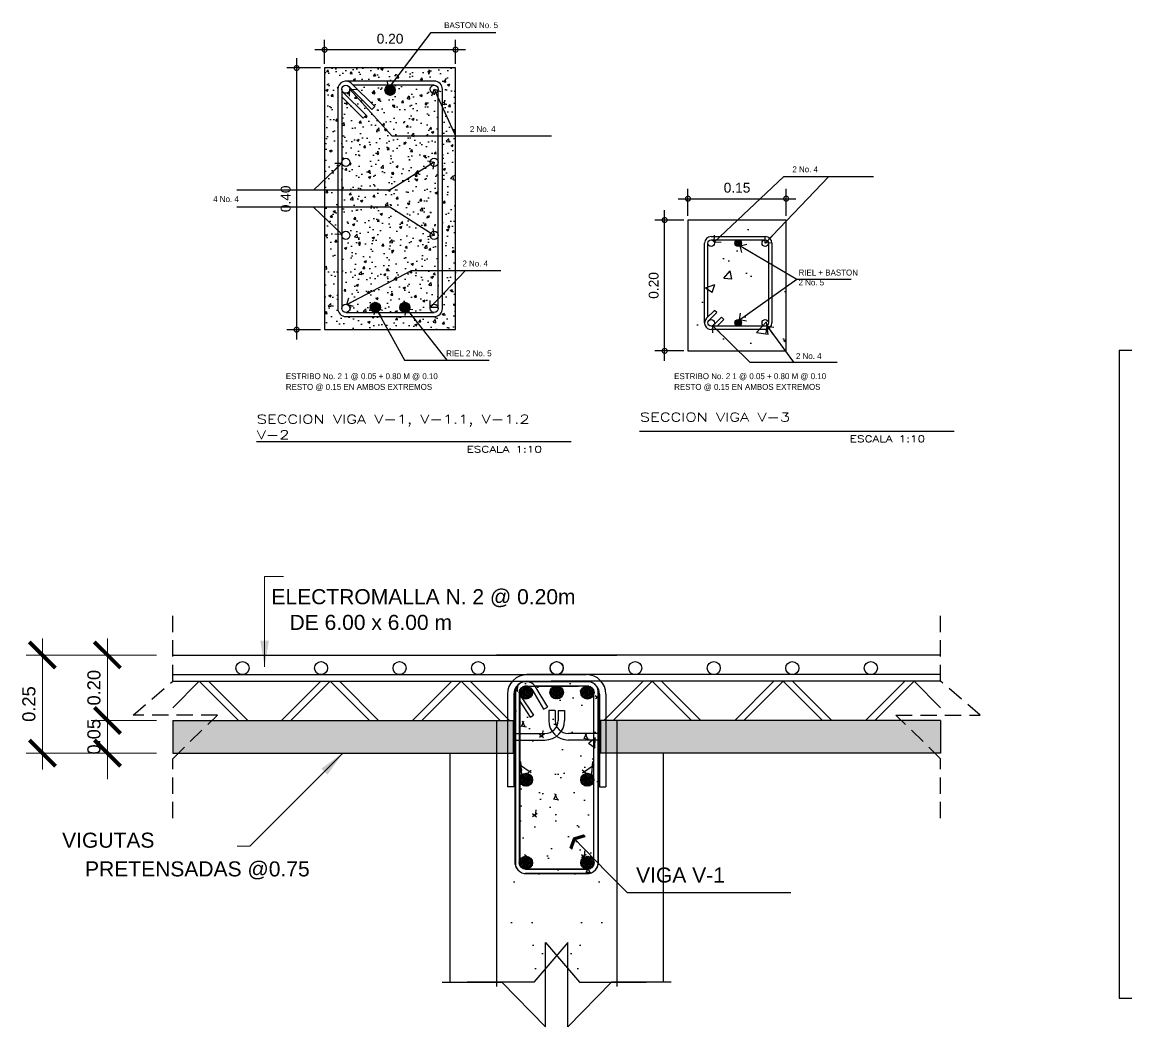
# Model space of a CAD drawing. Header units: inches. Extents: x -370 to 18, y -197 to 199.
# Drawn here: x -225.96 to -209.08, y -3.92 to 11.44 of the extents above; entities that cross this region are included whole.
import ezdxf
from ezdxf.enums import TextEntityAlignment as Align

# ---------------------------------------------------------------- set-up
doc = ezdxf.new("R2010")
doc.units = ezdxf.units.IN
doc.header["$MEASUREMENT"] = 0
doc.header["$PDMODE"] = 34
doc.header["$PDSIZE"] = 0.2
for name, pattern in [('CENTER2', [28.575, 19.05, -3.175, 3.175, -3.175]), ('DASHED2', [0.375, 0.25, -0.125]), ('HIDDEN', [0.375, 0.25, -0.125])]:
    doc.linetypes.add(name, pattern=pattern)
for name, color, linetype in [('CAJETIN', 5, 'DASHED2'), ('DE_DETALLES', 4, 'Continuous'), ('E_HATCH', 8, 'Continuous'), ('FLECHAS', 1, 'Continuous'), ('mobiliario', 1, 'Continuous'), ('NOTAS', 4, 'Continuous'), ('ROTULADO', 4, 'Continuous'), ('VIGAS', 6, 'CENTER2'), ('XFINE', 1, 'Continuous')]:
    doc.layers.add(name, color=color, linetype=linetype)
doc.styles.add('ARIAL', font='arial.ttf', dxfattribs={"height": 0.14})
doc.styles.add('HAND', font='ROMANS.shx', dxfattribs={"width": 1.35})
doc.styles.add('ROMANS', font='romans.shx', dxfattribs={"width": 1.35})
doc.styles.get("Standard").update_dxf_attribs({"font": 'arial.ttf'})
doc.dimstyles.new('E100', dxfattribs={"dimtxt": 0.15, "dimasz": 0.15, "dimexe": 0.15, "dimexo": 0.0625, "dimgap": 0.09, "dimtad": 1, "dimzin": 0, "dimdsep": 46, "dimtxsty": 'Standard', "dimblk": 'DOTSMALL', "dimcen": 0.09, "dimdle": 0.15, "dimclrd": 1, "dimclre": 1, "dimclrt": 2, "dimazin": 0, "dimtfac": 1, "dimtofl": 0, "dimtmove": 1, "dimatfit": 1, "dimldrblk": 'OPEN90', "dimfxl": 1, "dimtolj": 1, "dimtzin": 0, "dimarcsym": 0})
doc.dimstyles.new('E25', dxfattribs={"dimscale": 2, "dimtxt": 0.1, "dimasz": 0.2, "dimexe": 0.125, "dimexo": 0.125, "dimgap": 0, "dimtad": 0, "dimlfac": 0.25, "dimzin": 0, "dimdsep": 46, "dimtxsty": 'Standard', "dimblk": 'ARCHTICK', "dimcen": 0.09, "dimdle": 0.125, "dimclrd": 2, "dimclre": 1, "dimclrt": 3, "dimadec": 0, "dimazin": 0, "dimtfac": 1, "dimtix": 1, "dimtmove": 1, "dimatfit": 3, "dimfxl": 1, "dimtvp": 1, "dimtolj": 1, "dimtzin": 0, "dimlwd": 20, "dimlwe": 13, "dimarcsym": 0})
pattern_1 = [(45, (-5310.431632, -283.50818), (-0.01414213562, 0.01414213562), [])]
pattern_2 = [(135, (4874.846788, -283.50818), (0.01414213562, 0.01414213562), [])]
pattern_3 = [(50, (-2561.0239, -735.21233), (0.35863009, -0.031376067), [0.0375, -0.4125]), (355, (-2561.0239, -735.21233), (-0.069375667, 0.376096067), [0.03, -0.33]), (100.451444, (-2560.994, -735.21494), (0.289254423, 0.344719995), [0.031870096, -0.350571056]), (46.1842, (-2561.0239, -735.11233), (0.533620665, -0.08275964), [0.05625, -0.61875]), (96.635635, (-2560.9794, -735.1192), (0.46733097, 0.4870593), [0.04780517, -0.52585688]), (351.184164, (-2561.0239, -735.1123), (0.46733097, 0.4870593), [0.045, -0.495]), (21, (-2560.9739, -735.13733), (0.298453526, -0.201309445), [0.0375, -0.4125]), (326, (-2560.9739, -735.13733), (0.121657666, 0.36257502), [0.03, -0.33]), (71.451445, (-2560.949, -735.1541), (0.42011119, 0.161265576), [0.031870095, -0.350571056]), (37.5, (-2561.02389, -735.21233), (0.0060799277, 0.166446927), [0, -0.326, 0, -0.335, 0, -0.33125]), (7.5, (-2561.02389, -735.21233), (0.131534769, 0.197205856), [0, -0.191, 0, -0.3185, 0, -0.12625]), (327.5, (-2561.13539, -735.21233), (0.266911218, -0.011277436), [0, -0.125, 0, -0.39, 0, -0.5175]), (317.5, (-2561.18539, -735.21233), (0.291593085, 0.050052491), [0, -0.1625, 0, -0.259, 0, -0.3675])]

# ---------------------------------------------------------------- blocks, each defined once
blk = doc.blocks.new('_ArchTick')
at = {"color": 0, "linetype": 'ByBlock', "const_width": 0.15}
blk.add_lwpolyline([(-0.5, -0.5), (0.5, 0.5)], dxfattribs=at)
blk = doc.blocks.new('ZA_ARRW0')
for p, q in [((-1, 0), (0, 0)), ((-0.144, 0.188), (-0.05, 0)), ((-0.144, 0.188), (-0.097, 0.188)), ((-0.05, 0), (-0.144, -0.188)), ((-0.097, 0.188), (-0.003, 0)), ((-0.003, 0), (-0.097, -0.188)), ((-0.144, -0.188), (-0.097, -0.188))]:
    blk.add_line(p, q)
for points in [[(-0.144, 0.188), (-0.05, 0), (-0.097, 0.188), (-0.003, 0)], [(-0.144, -0.188), (-0.05, 0), (-0.097, -0.188), (-0.003, 0)]]:
    blk.add_solid(points)
blk = doc.blocks.new('_DotSmall')
at = {"color": 0, "linetype": 'ByBlock', "const_width": 0.5}
blk.add_lwpolyline([(-0.0625, 0, 1), (0.0625, 0, 1)], format="xyb", close=True, dxfattribs=at)
blk = doc.blocks.new('*D589')
at = {"color": 1, "lineweight": -2, "transparency": 16777216}
for p, q in [((-221.338, 10.805), (-221.338, 11.172)), ((-219.338, 10.805), (-219.338, 11.172)), ((-219.188, 11.022), (-221.488, 11.022))]:
    blk.add_line(p, q, dxfattribs=at)
at = {"layer": 'DEFPOINTS', "color": 0, "transparency": 16777216}
for p in [(-221.338, 11.022), (-221.338, 10.742), (-219.338, 10.742)]:
    blk.add_point(p, dxfattribs=at)
at = {"color": 1, "lineweight": -2, "transparency": 16777216, "xscale": 0.15, "yscale": 0.15, "zscale": 0.15, "rotation": 180}
blk.add_blockref('_DotSmall', (-221.338, 11.022), dxfattribs=at)
at = {"color": 1, "lineweight": -2, "transparency": 16777216, "xscale": 0.15, "yscale": 0.15, "zscale": 0.15}
blk.add_blockref('_DotSmall', (-219.338, 11.022), dxfattribs=at)
at = {"color": 2, "transparency": 16777216, "insert": (-220.338, 11.189), "char_height": 0.15, "attachment_point": 5}
blk.add_mtext('\\A1;0.20', dxfattribs=at)
blk = doc.blocks.new('_Open90')
at = {"color": 0, "linetype": 'ByBlock', "lineweight": -2}
for p, q in [((0, 0), (-1, 0)), ((-0.5, 0.5), (0, 0)), ((0, 0), (-0.5, -0.5))]:
    blk.add_line(p, q, dxfattribs=at)
blk = doc.blocks.new('*D590')
at = {"color": 1, "lineweight": -2, "transparency": 16777216}
for p, q in [((-221.766, 10.892), (-221.766, 6.592)), ((-221.401, 10.742), (-221.916, 10.742)), ((-221.401, 6.742), (-221.916, 6.742))]:
    blk.add_line(p, q, dxfattribs=at)
at = {"layer": 'DEFPOINTS', "color": 0, "transparency": 16777216}
for p in [(-221.338, 10.742), (-221.766, 6.742), (-221.338, 6.742)]:
    blk.add_point(p, dxfattribs=at)
at = {"color": 1, "lineweight": -2, "transparency": 16777216, "xscale": 0.15, "yscale": 0.15, "zscale": 0.15}
for p, rotation in [((-221.766, 10.742), 90), ((-221.766, 6.742), 270)]:
    blk.add_blockref('_DotSmall', p, dxfattribs=dict(at, rotation=rotation))
at = {"color": 2, "transparency": 16777216, "insert": (-221.933, 8.742), "char_height": 0.15, "attachment_point": 5, "rotation": 90}
blk.add_mtext('\\A1;0.40', dxfattribs=at)
blk = doc.blocks.new('*D591')
at = {"color": 1, "lineweight": -2, "transparency": 16777216}
for p, q in [((-215.786, 8.481), (-215.786, 8.894)), ((-214.286, 8.481), (-214.286, 8.894)), ((-215.936, 8.744), (-214.136, 8.744))]:
    blk.add_line(p, q, dxfattribs=at)
at = {"layer": 'DEFPOINTS', "color": 0, "transparency": 16777216}
for p in [(-214.286, 8.744), (-215.786, 8.418), (-214.286, 8.418)]:
    blk.add_point(p, dxfattribs=at)
at = {"color": 1, "lineweight": -2, "transparency": 16777216, "xscale": 0.15, "yscale": 0.15, "zscale": 0.15, "rotation": 180}
blk.add_blockref('_DotSmall', (-215.786, 8.744), dxfattribs=at)
at = {"color": 1, "lineweight": -2, "transparency": 16777216, "xscale": 0.15, "yscale": 0.15, "zscale": 0.15}
blk.add_blockref('_DotSmall', (-214.286, 8.744), dxfattribs=at)
at = {"color": 2, "transparency": 16777216, "insert": (-215.036, 8.911), "char_height": 0.15, "attachment_point": 5}
blk.add_mtext('\\A1;0.15', dxfattribs=at)
blk = doc.blocks.new('*D592')
at = {"color": 1, "lineweight": -2, "transparency": 16777216}
for p, q in [((-216.143, 6.268), (-216.143, 8.568)), ((-215.848, 8.418), (-216.293, 8.418)), ((-215.848, 6.418), (-216.293, 6.418))]:
    blk.add_line(p, q, dxfattribs=at)
at = {"layer": 'DEFPOINTS', "color": 0, "transparency": 16777216}
for p in [(-216.143, 8.418), (-215.786, 8.418), (-215.786, 6.418)]:
    blk.add_point(p, dxfattribs=at)
at = {"color": 1, "lineweight": -2, "transparency": 16777216, "xscale": 0.15, "yscale": 0.15, "zscale": 0.15}
for p, rotation in [((-216.143, 8.418), 90), ((-216.143, 6.418), 270)]:
    blk.add_blockref('_DotSmall', p, dxfattribs=dict(at, rotation=rotation))
at = {"color": 2, "transparency": 16777216, "insert": (-216.31, 7.418), "char_height": 0.15, "attachment_point": 5, "rotation": 90}
blk.add_mtext('\\A1;0.20', dxfattribs=at)

msp = doc.modelspace()

# ---------------------------------------------------------------- hatches: boundary and pattern name
at = {"transparency": 33554610}
h = msp.add_hatch(dxfattribs=at)
h.set_pattern_fill('AR-CONC', color=8, scale=0.05)
h.set_pattern_definition(pattern_3)
h.paths.add_polyline_path([(-219.601, 9.30059), (-219.601, 10.41726, -1), (-219.726, 10.41726, -0.41421356), (-219.6635, 10.47976), (-220.3385, 10.47976, -0.41421356), (-220.2605, 10.40176, -1), (-220.4165, 10.40176, -0.41421356), (-220.3385, 10.47976), (-220.89922, 10.47976), (-220.57156, 10.15209), (-220.61575, 10.1079), (-220.96931, 10.46145, -0.19891237), (-220.951, 10.41726, -0.66817864), (-221.05769, 10.37306), (-220.70414, 10.01951), (-220.74833, 9.97532), (-221.076, 10.30298), (-221.076, 9.30059, -1), (-220.951, 9.30059, -1), (-221.076, 9.30059), (-221.076, 8.18392, -1), (-220.951, 8.18392, -1), (-221.076, 8.18392), (-221.076, 7.06726, -1), (-220.951, 7.06726, -0.41421356), (-221.0135, 7.00476), (-220.5635, 7.00476, -0.41421356), (-220.6415, 7.08276, -1), (-220.4855, 7.08276, -0.41421356), (-220.5635, 7.00476), (-220.1135, 7.00476, -0.41421356), (-220.1915, 7.08276, -1), (-220.0355, 7.08276, -0.41421356), (-220.1135, 7.00476), (-219.6635, 7.00476, -0.41421356), (-219.726, 7.06726, -1), (-219.601, 7.06726), (-219.601, 8.18392, -1), (-219.726, 8.18392, -1), (-219.601, 8.18392), (-219.601, 9.30059, -1), (-219.726, 9.30059, -1)], flags=0)
h.paths.add_polyline_path([(-219.3385, 10.74226), (-221.3385, 10.74226), (-221.3385, 6.74226), (-219.3385, 6.74226)])
h.paths.add_polyline_path([(-219.5385, 10.41726), (-219.5385, 7.06726, -0.41421356), (-219.6635, 6.94226), (-221.0135, 6.94226, -0.41421356), (-221.1385, 7.06726), (-221.1385, 10.41726, -0.41421356), (-221.0135, 10.54226), (-219.6635, 10.54226, -0.41421356)], flags=16)
h.paths.add_polyline_path([(-219.601, 10.41726), (-219.601, 7.06726, -0.41421356), (-219.6635, 7.00476), (-221.0135, 7.00476, -0.41421356), (-221.076, 7.06726), (-221.076, 10.41726, -0.66817864), (-220.96931, 10.46145), (-220.61575, 10.1079), (-220.57156, 10.15209), (-220.89922, 10.47976), (-219.6635, 10.47976, -0.41421356)], flags=0)
h.paths.add_polyline_path([(-220.4165, 10.40176, -1), (-220.2605, 10.40176, -1)], flags=0)
h.paths.add_polyline_path([(-220.951, 9.30059, -1), (-221.076, 9.30059, -1)], flags=0)
h.paths.add_polyline_path([(-220.951, 8.18392, -1), (-221.076, 8.18392, -1)], flags=0)
h.paths.add_polyline_path([(-220.0355, 7.08276, -1), (-220.1915, 7.08276, -1)], flags=0)
h.paths.add_polyline_path([(-220.4855, 7.08276, -1), (-220.6415, 7.08276, -1)], flags=0)
h = msp.add_hatch(dxfattribs=at)
h.set_pattern_fill('AR-CONC', color=8, scale=0.05)
h.set_pattern_definition(pattern_3)
h.paths.add_polyline_path([(-219.601, 10.41726, -1), (-219.726, 10.41726, -0.41421356), (-219.6635, 10.47976), (-220.3385, 10.47976, -0.41421356), (-220.2605, 10.40176, -1), (-220.4165, 10.40176, -0.41421356), (-220.3385, 10.47976), (-220.89922, 10.47976), (-220.57156, 10.15209), (-220.61575, 10.1079), (-220.96931, 10.46145, -0.19891237), (-220.951, 10.41726, -0.66817864), (-221.05769, 10.37306), (-220.70414, 10.01951), (-220.74833, 9.97532), (-221.076, 10.30298), (-221.076, 9.30059, -1), (-220.951, 9.30059, -1), (-221.076, 9.30059), (-221.076, 8.18392, -1), (-220.951, 8.18392, -1), (-221.076, 8.18392), (-221.076, 7.06726, -1), (-220.951, 7.06726, -0.41421356), (-221.0135, 7.00476), (-220.5635, 7.00476, -0.41421356), (-220.6415, 7.08276, -1), (-220.4855, 7.08276, -0.41421356), (-220.5635, 7.00476), (-220.1135, 7.00476, -0.41421356), (-220.1915, 7.08276, -1), (-220.0355, 7.08276, -0.41421356), (-220.1135, 7.00476), (-219.6635, 7.00476, -0.41421356), (-219.726, 7.06726, -1), (-219.601, 7.06726), (-219.601, 8.18392, -1), (-219.726, 8.18392, -1), (-219.601, 8.18392), (-219.601, 9.30059, -1), (-219.726, 9.30059, -1), (-219.601, 9.30059)])
h = msp.add_hatch()
h.set_pattern_fill('ANSI31', color=8, scale=0.1)
h.set_pattern_definition([(45, (-2561.023886, -735.212326), (-0.008838834765, 0.008838834765), [])])
edge = h.paths.add_edge_path()
edge.add_arc((-220.3385, 10.40176), 0.078, 0, 360)
h = msp.add_hatch()
h.set_pattern_fill('ANSI31', color=2, scale=0.1)
h.paths.add_polyline_path([(-214.96816, 8.06438, 1), (-215.06816, 8.06438, 1)])
h = msp.add_hatch()
h.set_pattern_fill('ANSI31', color=8, scale=0.1)
h.set_pattern_definition([(45, (-2561.248886, -738.531326), (-0.008838834765, 0.008838834765), [])])
edge = h.paths.add_edge_path()
edge.add_arc((-220.5635, 7.08276), 0.078, 0, 360)
h = msp.add_hatch()
h.set_pattern_fill('ANSI31', color=8, scale=0.1)
h.set_pattern_definition([(45, (-2560.798886, -738.531326), (-0.008838834765, 0.008838834765), [])])
edge = h.paths.add_edge_path()
edge.add_arc((-220.1135, 7.08276), 0.078, 0, 360)
h = msp.add_hatch()
h.set_pattern_fill('ANSI31', color=2, scale=0.1)
h.paths.add_polyline_path([(-214.96816, 6.84528, 1), (-215.06816, 6.84528, 1)])
for points in [[(-218.45975, 0.26887), (-218.45975, 0.76887), (-223.65975, 0.76887), (-223.65975, 0.26887)], [(-217.1251, 0.26887), (-217.1251, 0.76887), (-211.9251, 0.76887), (-211.9251, 0.26887)]]:
    msp.add_hatch(color=1).paths.add_polyline_path(points)
h = msp.add_hatch()
h.set_pattern_fill('AR-SAND', color=1, scale=0.75, style=0)
h.set_pattern_definition([(37.5, (-250.7401, -70.0329), (-0.047245, 1.445118), [0, -1.14, 0, -1.275, 0, -1.21875]), (7.5, (-250.7401, -70.033), (1.327333, 2.11661), [0, -0.615, 0, -1.0275, 0, -0.39375]), (327.5, (-251.6626, -70.0329), (2.335606, 0.004244), [0, -0.375, 0, -1.35, 0, -1.7625]), (317.5, (-251.6626, -70.033), (2.254595, 0.658257), [0, -0.1875, 0, -0.885, 0, -1.0125])])
h.paths.add_polyline_path([(-217.15975, -1.23113), (-218.65975, -1.23113), (-218.65975, -3.23113), (-217.15975, -3.23113)])
h = msp.add_hatch()
h.set_pattern_fill('AR-SAND', color=1, scale=0.75, style=0)
h.set_pattern_definition([(142.5, (-184.8447, -70.0329), (0.047245, 1.445118), [0, -1.14, 0, -1.275, 0, -1.21875]), (172.5, (-184.8447, -70.033), (-1.327333, 2.11661), [0, -0.615, 0, -1.0275, 0, -0.39375]), (212.5, (-183.9222, -70.0329), (-2.335606, 0.004244), [0, -0.375, 0, -1.35, 0, -1.7625]), (222.5, (-183.9222, -70.033), (-2.254595, 0.658257), [0, -0.1875, 0, -0.885, 0, -1.0125])])
h.paths.add_polyline_path([(-218.4251, -1.23113), (-216.9251, -1.23113), (-216.9251, -3.23113), (-218.4251, -3.23113)])
at = {"layer": 'E_HATCH', "linetype": 'Continuous'}
h = msp.add_hatch(dxfattribs=at)
h.set_pattern_fill('AR-CONC', color=256, scale=0.2, style=0)
h.set_pattern_definition([(50, (-4204.1644, -923.7792), (1.43452037, -0.12550427), [0.15, -1.65]), (355, (-4204.1644, -923.7792), (-0.27750267, 1.50438427), [0.12, -1.32]), (100.4514, (-4204.0448, -923.7897), (1.15701876, 1.3788791), [0.1274804, -1.4022842]), (46.1842, (-4204.1644, -923.3792), (2.1344821, -0.331038), [0.225, -2.475]), (96.6356, (-4203.9865, -923.4068), (1.8693254, 1.9482357), [0.1912206, -2.103426]), (351.1842, (-4204.1644, -923.3792), (1.8693239, 1.9482372), [0.18, -1.98]), (21, (-4203.9644, -923.4792), (1.1938141, -0.80523778), [0.15, -1.65]), (326, (-4203.9644, -923.4792), (0.48663066, 1.4503001), [0.12, -1.32]), (71.4514, (-4203.8649, -923.5463), (1.68044526, 0.645061), [0.1274804, -1.4022842]), (37.5, (-4204.16436, -923.7792), (0.02431971, 0.66578771), [0, -1.304, 0, -1.34, 0, -1.325]), (7.5, (-4204.16436, -923.7792), (0.52613907, 0.78882342), [0, -0.764, 0, -1.274, 0, -0.505]), (327.5, (-4204.61036, -923.7792), (1.06764487, -0.04510974), [0, -0.5, 0, -1.56, 0, -2.07]), (317.5, (-4204.8104, -923.7792), (1.16637234, 0.20020996), [0, -0.65, 0, -1.036, 0, -1.47])])
h.paths.add_polyline_path([(-214.28591, 6.4122), (-214.28591, 8.41838), (-215.78591, 8.41838), (-215.78591, 6.41838)])
at = {"layer": 'VIGAS', "linetype": 'ByBlock'}
h = msp.add_hatch(dxfattribs=at)
h.set_pattern_fill('AR-CONC', color=1, scale=0.005333, angle=45, style=0)
h.set_pattern_definition([(85, (4874.8468, -283.5082), (-0.74717147, 0.62695136), [0.1016, -1.1176]), (140, (4874.8468, -283.5082), (0.85342874, 0.5876107), [0.08128, -0.89408]), (34.549, (4874.7845, -283.4559), (0.10625151, 1.21456126), [0.08634667, -0.94981333]), (88.8158, (4875.0384, -283.3166), (-1.18085463, 0.86375154), [0.1524, -1.6764]), (38.3644, (4874.94, -283.2446), (0.03779277, 1.82840764), [0.12952, -1.42472]), (143.816, (4875.0384, -283.3166), (0.0377897, 1.8284074), [0.12192, -1.34112]), (114, (4874.8947, -283.2687), (-0.95744294, 0.1861081), [0.1016, -1.1176]), (169, (4874.8947, -283.2687), (0.46154627, 0.92768636), [0.08128, -0.89408]), (63.5486, (4874.8149, -283.2532), (-0.49589354, 1.11379443), [0.08634667, -0.94981333]), (97.5, (4874.8468, -283.50818), (0.307229168, 0.330524873), [0, -0.883242667, 0, -0.907626667, 0, -0.897466667]), (127.5, (4874.8468, -283.5082), (0.12581188, 0.629797335), [0, -0.517482667, 0, -0.862922667, 0, -0.342053333]), (167.5, (4875.0604, -283.7218), (-0.532948603, 0.48973971), [0, -0.338666667, 0, -1.05664, 0, -1.40208]), (177.5, (4875.1562, -283.8176), (-0.46274082, 0.65451943), [0, -0.44026667, 0, -0.70171733, 0, -0.99568])])
h.paths.add_polyline_path([(-218.36078, 1.17323, 0.89679472), (-218.16353, 1.19476, 1.11508239), (-218.36078, 1.17323), (-218.36078, -1.38322, 0.51068792), (-218.25462, -1.50519), (-217.33288, -1.50519, 0.5201422), (-217.22745, -1.38033), (-217.22745, -0.16357, 0.12971703), (-217.22745, -0.11265), (-217.22745, 1.17172, 0.87529434), (-217.41037, 1.24708), (-217.59334, 0.93847), (-217.65055, 0.97251), (-217.45877, 1.29481, -0.19818191), (-217.3507, 1.36148), (-217.29718, 1.36148, -0.31201898), (-217.16078, 1.23018), (-217.16078, -1.43879, -0.33744568), (-217.31239, -1.57185), (-218.27512, -1.57185, -0.34388148), (-218.42745, -1.43501), (-218.42745, 1.22146, -0.32667105), (-218.28952, 1.36148), (-217.3507, 1.36148, 0.19818191), (-217.45877, 1.29481), (-217.76859, 1.29481, 0.47674781), (-217.88906, 1.19718, 1), (-217.68946, 1.19718, 0.35432738), (-217.76859, 1.29481), (-217.45877, 1.29481, 0.04501965), (-217.47407, 1.26911), (-217.65055, 0.97251), (-217.59334, 0.93847), (-217.41037, 1.24708, 0.13165265), (-217.42374, 1.19718, 0.72656777), (-217.2432, 1.13853), (-217.43966, 0.84702), (-217.38788, 0.81621), (-217.22745, 1.06154), (-217.22745, -0.11265, 0.87866113), (-217.42374, -0.13811, 0.87866113), (-217.22745, -0.16357), (-217.22745, -1.38033, 0.87866113), (-217.42374, -1.40579, 0.38816841), (-217.33288, -1.50519), (-218.25462, -1.50519, 0.38816841), (-218.16377, -1.40579, 0.89198579), (-218.36078, -1.38322)])
h = msp.add_hatch(dxfattribs=at)
h.set_pattern_fill('AR-CONC', color=1, scale=0.013333, angle=45, style=0)
h.set_pattern_definition([(85, (4874.8468, -283.5082), (-1.8679287, 1.5673784), [0.254, -2.794]), (140, (4874.8468, -283.5082), (2.1335719, 1.4690268), [0.2032, -2.2352]), (34.549, (4874.6911, -283.3776), (0.2656288, 3.0364032), [0.2158667, -2.3745333]), (88.8158, (4875.3257, -283.0292), (-2.9521366, 2.1593788), [0.381, -4.191]), (38.3644, (4875.0797, -282.8493), (0.094482, 4.571019), [0.3238, -3.5618]), (143.816, (4875.3257, -283.0292), (0.0944743, 4.5710185), [0.3048, -3.3528]), (114, (4874.9665, -282.9095), (-2.39360735, 0.46527024), [0.254, -2.794]), (169, (4874.9665, -282.9095), (1.1538657, 2.3192159), [0.2032, -2.2352]), (63.5486, (4874.767, -282.8707), (-1.2397339, 2.7844861), [0.2158667, -2.3745333]), (97.5, (4874.8468, -283.5082), (0.76807292, 0.82631218), [0, -2.20810667, 0, -2.26906667, 0, -2.24366667]), (127.5, (4874.8468, -283.5082), (0.3145297, 1.57449334), [0, -1.29370667, 0, -2.15730667, 0, -0.85513333]), (167.5, (4875.3808, -284.0422), (-1.3323715, 1.22434927), [0, -0.84666667, 0, -2.6416, 0, -3.5052]), (177.5, (4875.6203, -284.2817), (-1.15685206, 1.63629857), [0, -1.10066667, 0, -1.75429333, 0, -2.4892])])
h.paths.add_polyline_path([(-217.42374, -0.13811, 0.87866113), (-217.22745, -0.16357), (-217.22745, -1.38033, 0.87866113), (-217.42374, -1.40579, 0.38816841), (-217.33288, -1.50519), (-218.25462, -1.50519, 0.38816841), (-218.16377, -1.40579, 0.89198579), (-218.36078, -1.38322), (-218.36078, 1.17323, 0.89679472), (-218.16353, 1.19476, 1.11508239), (-218.36078, 1.17323), (-218.36078, -1.38322, 0.51068792), (-218.25462, -1.50519), (-217.33288, -1.50519, 0.5201422), (-217.22745, -1.38033), (-217.22745, -0.16357, 0.12971703), (-217.22745, -0.11265), (-217.22745, 1.17172, 0.87529434), (-217.41037, 1.24708), (-217.59334, 0.93847), (-217.65055, 0.97251), (-217.45877, 1.29481, -0.19818191), (-217.3507, 1.36148), (-217.29718, 1.36148, -0.31201898), (-217.16078, 1.23018), (-217.16078, -1.43879, -0.33744568), (-217.31239, -1.57185), (-218.27512, -1.57185, -0.34388148), (-218.42745, -1.43501), (-218.42745, 1.22146, -0.32667105), (-218.28952, 1.36148), (-217.3507, 1.36148, 0.19818191), (-217.45877, 1.29481), (-217.76859, 1.29481, 0.47674781), (-217.88906, 1.19718, 1), (-217.68946, 1.19718, 0.35432738), (-217.76859, 1.29481), (-217.45877, 1.29481, 0.04501965), (-217.47407, 1.26911), (-217.65055, 0.97251), (-217.59334, 0.93847), (-217.41037, 1.24708, 0.13165265), (-217.42374, 1.19718, 0.72656777), (-217.2432, 1.13853), (-217.43966, 0.84702), (-217.38788, 0.81621), (-217.22745, 1.06154), (-217.22745, -0.11265, 0.87866113)])
h = msp.add_hatch(dxfattribs=at)
h.set_pattern_fill('AR-CONC', color=1, scale=0.013333, angle=45, style=0)
h.set_pattern_definition([(95, (-5310.4316, -283.5082), (1.8679287, 1.5673784), [0.254, -2.794]), (40, (-5310.4316, -283.5082), (-2.1335719, 1.4690268), [0.2032, -2.2352]), (145.451, (-5310.276, -283.3776), (-0.2656288, 3.0364032), [0.2158667, -2.3745333]), (91.1842, (-5310.9106, -283.0292), (2.9521366, 2.1593788), [0.381, -4.191]), (141.6356, (-5310.6646, -282.8493), (-0.094482, 4.571019), [0.3238, -3.5618]), (36.184, (-5310.9106, -283.0292), (-0.0944743, 4.5710185), [0.3048, -3.3528]), (66, (-5310.5514, -282.9095), (2.39360735, 0.46527024), [0.254, -2.794]), (11, (-5310.5514, -282.9095), (-1.1538657, 2.3192159), [0.2032, -2.2352]), (116.4514, (-5310.352, -282.8707), (1.2397339, 2.7844861), [0.2158667, -2.3745333]), (82.5, (-5310.4316, -283.5082), (-0.76807292, 0.82631218), [0, -2.20810667, 0, -2.26906667, 0, -2.24366667]), (52.5, (-5310.4316, -283.5082), (-0.3145297, 1.57449334), [0, -1.29370667, 0, -2.15730667, 0, -0.85513333]), (12.5, (-5310.9657, -284.0422), (1.3323715, 1.22434927), [0, -0.84666667, 0, -2.6416, 0, -3.5052]), (2.5, (-5311.2051, -284.2817), (1.15685206, 1.63629857), [0, -1.10066667, 0, -1.75429333, 0, -2.4892])])
h.paths.add_polyline_path([(-218.16111, -0.13811, -0.87866113), (-218.3574, -0.16357), (-218.3574, -1.38033, -0.87866113), (-218.16111, -1.40579, -0.38816841), (-218.25196, -1.50519), (-217.33022, -1.50519, -0.38816841), (-217.42107, -1.40579, -0.89198579), (-217.22406, -1.38322), (-217.22406, 1.17323, -0.89679472), (-217.42131, 1.19476, -1.11508239), (-217.22406, 1.17323), (-217.22406, -1.38322, -0.51068792), (-217.33022, -1.50519), (-218.25196, -1.50519, -0.5201422), (-218.3574, -1.38033), (-218.3574, -0.16357, -0.12971703), (-218.3574, -0.11265), (-218.3574, 1.17172, -0.87529434), (-218.17448, 1.24708), (-217.99151, 0.93847), (-217.9343, 0.97251), (-218.12608, 1.29481, 0.19818191), (-218.23414, 1.36148), (-218.28767, 1.36148, 0.31201898), (-218.42406, 1.23018), (-218.42406, -1.43879, 0.33744568), (-218.27246, -1.57185), (-217.30972, -1.57185, 0.34388148), (-217.1574, -1.43501), (-217.1574, 1.22146, 0.32667105), (-217.29532, 1.36148), (-218.23414, 1.36148, -0.19818191), (-218.12608, 1.29481), (-217.81626, 1.29481, -0.47674781), (-217.69579, 1.19718, -1), (-217.89538, 1.19718, -0.35432738), (-217.81626, 1.29481), (-218.12608, 1.29481, -0.04501965), (-218.11078, 1.26911), (-217.9343, 0.97251), (-217.99151, 0.93847), (-218.17448, 1.24708, -0.13165265), (-218.16111, 1.19718, -0.72656777), (-218.34165, 1.13853), (-218.14519, 0.84702), (-218.19697, 0.81621), (-218.3574, 1.06154), (-218.3574, -0.11265, -0.87866113)])
h = msp.add_hatch(dxfattribs=at)
h.set_pattern_fill('_USER', color=1, scale=0.02, angle=45, style=0, pattern_type=0)
h.set_pattern_definition(pattern_2)
h.paths.add_polyline_path([(-218.16353, 1.19476, -0.89679472), (-218.36078, 1.17323), (-218.36078, 1.21629, -0.89679472)])
h = msp.add_hatch(dxfattribs=at)
h.set_pattern_fill('_USER', color=1, scale=0.02, angle=45, style=0, pattern_type=0)
h.set_pattern_definition(pattern_1)
h.paths.add_polyline_path([(-217.69579, 1.19718, 0.35432738), (-217.77491, 1.29481), (-217.81626, 1.29481, 0.35432738), (-217.89538, 1.19718, 1)])
h.paths.add_polyline_path([(-218.16111, 1.19718, 0.35432738), (-218.24023, 1.29481), (-218.28158, 1.29481, 0.28325702), (-218.3574, 1.22265), (-218.3574, 1.17172, 0.0750875), (-218.34557, 1.14436), (-218.34165, 1.13853, 0.72656777)])
h = msp.add_hatch(dxfattribs=at)
h.set_pattern_fill('_USER', color=1, scale=0.02, angle=45, style=0, pattern_type=0)
h.set_pattern_definition(pattern_2)
h.paths.add_polyline_path([(-217.88906, 1.19718, -0.35432738), (-217.80994, 1.29481), (-217.76859, 1.29481, -0.35432738), (-217.68946, 1.19718, -1)])
h.paths.add_polyline_path([(-217.42374, 1.19718, -0.35432738), (-217.34462, 1.29481), (-217.30326, 1.29481, -0.28325702), (-217.22745, 1.22265), (-217.22745, 1.17172, -0.0750875), (-217.23927, 1.14436), (-217.2432, 1.13853, -0.72656777)])
h = msp.add_hatch(dxfattribs=at)
h.set_pattern_fill('_USER', color=1, scale=0.02, angle=45, style=0, pattern_type=0)
h.set_pattern_definition(pattern_1)
h.paths.add_polyline_path([(-217.42131, 1.19476, 0.89679472), (-217.22406, 1.17323), (-217.22406, 1.21629, 0.89679472)])
h = msp.add_hatch(dxfattribs=at)
h.set_pattern_fill('_USER', color=1, scale=0.02, angle=45, style=0, pattern_type=0)
h.set_pattern_definition(pattern_2)
h.paths.add_polyline_path([(-218.3607, -0.13811, -1), (-218.16111, -0.13811, -1)])
h.paths.add_polyline_path([(-217.22745, -0.16357, -0.87866113), (-217.42374, -0.13811, -0.87866113), (-217.22745, -0.11265)])
h = msp.add_hatch(dxfattribs=at)
h.set_pattern_fill('_USER', color=1, scale=0.02, angle=45, style=0, pattern_type=0)
h.set_pattern_definition(pattern_1)
h.paths.add_polyline_path([(-217.22414, -0.13811, 1), (-217.42374, -0.13811, 1)])
h.paths.add_polyline_path([(-218.3574, -0.16357, 0.87866113), (-218.16111, -0.13811, 0.87866113), (-218.3574, -0.11265)])
h = msp.add_hatch(dxfattribs=at)
h.set_pattern_fill('_USER', color=1, scale=0.02, angle=45, style=0, pattern_type=0)
h.set_pattern_definition(pattern_2)
h.paths.add_polyline_path([(-218.36078, -1.42836), (-218.36078, -1.38322, -0.89198579), (-218.16377, -1.40579, -0.38816841), (-218.25462, -1.50519), (-218.27251, -1.50519, -0.32390017)])
h.paths.add_polyline_path([(-217.42374, -1.40579, -0.87866113), (-217.22745, -1.38033), (-217.22745, -1.43125, -0.31566639), (-217.315, -1.50519), (-217.33288, -1.50519, -0.38816841)])
h = msp.add_hatch(dxfattribs=at)
h.set_pattern_fill('_USER', color=1, scale=0.02, angle=45, style=0, pattern_type=0)
h.set_pattern_definition(pattern_1)
h.paths.add_polyline_path([(-217.22406, -1.42836), (-217.22406, -1.38322, 0.89198579), (-217.42107, -1.40579, 0.38816841), (-217.33022, -1.50519), (-217.31233, -1.50519, 0.32390017)])
h.paths.add_polyline_path([(-218.16111, -1.40579, 0.87866113), (-218.3574, -1.38033), (-218.3574, -1.43125, 0.31566639), (-218.26985, -1.50519), (-218.25196, -1.50519, 0.38816841)])

# ---------------------------------------------------------------- linework, layer by layer
at = {"color": 2}
for p, q in [((-220.92511, 10.50565), (-220.57156, 10.15209)), ((-221.076, 10.30298), (-220.74833, 9.97532)), ((-221.05769, 10.37306), (-220.70414, 10.01951)), ((-220.96931, 10.46145), (-220.61575, 10.1079)), ((-220.57156, 10.15209), (-220.61575, 10.1079)), ((-220.70414, 10.01951), (-220.74833, 9.97532)), ((-223.65975, 1.46887), (-217.33885, 1.46887)), ((-223.65975, 1.36887), (-217.70975, 1.36887)), ((-223.25407, 1.36887), (-223.65975, 0.96319)), ((-222.65407, 0.76887), (-223.25407, 1.36887)), ((-222.51265, 0.76887), (-223.11265, 1.36887)), ((-221.39549, 1.36887), (-221.99549, 0.76887)), ((-221.25407, 1.36887), (-221.85407, 0.76887)), ((-220.65407, 0.76887), (-221.25407, 1.36887)), ((-220.51265, 0.76887), (-221.11265, 1.36887)), ((-219.39549, 1.36887), (-219.99549, 0.76887)), ((-219.25407, 1.36887), (-219.85407, 0.76887)), ((-218.65407, 0.76887), (-219.25407, 1.36887)), ((-218.51265, 0.76887), (-219.11265, 1.36887)), ((-211.9251, 1.46887), (-218.24599, 1.46887)), ((-211.9251, 1.36887), (-217.8751, 1.36887)), ((-217.07219, 0.76887), (-216.47219, 1.36887)), ((-216.93077, 0.76887), (-216.33077, 1.36887)), ((-216.33077, 1.36887), (-215.73077, 0.76887)), ((-216.18935, 1.36887), (-215.58935, 0.76887)), ((-215.07219, 0.76887), (-214.47219, 1.36887)), ((-214.93077, 0.76887), (-214.33077, 1.36887)), ((-214.33077, 1.36887), (-213.73077, 0.76887)), ((-214.18935, 1.36887), (-213.58935, 0.76887)), ((-213.07219, 0.76887), (-212.47219, 1.36887)), ((-212.93077, 0.76887), (-212.33077, 1.36887)), ((-212.33077, 1.36887), (-211.9251, 0.96319)), ((-218.54599, 1.16887), (-218.54599, -0.2484)), ((-217.03885, 1.16887), (-217.03885, -0.2484)), ((-217.81384, 0.91916), (-217.91384, 0.91916)), ((-217.91384, 0.91916), (-217.91384, 0.76887)), ((-217.81384, 0.91916), (-217.81384, 0.76887)), ((-217.77101, 0.91916), (-217.77101, 0.76887)), ((-217.77101, 0.91916), (-217.67101, 0.91916)), ((-217.67101, 0.91916), (-217.67101, 0.76887)), ((-218.45975, 0.56887), (-217.97101, 0.56887)), ((-217.1251, 0.56887), (-217.61384, 0.56887)), ((-218.45975, 0.46887), (-217.97101, 0.46887)), ((-217.1251, 0.46887), (-217.61384, 0.46887)), ((-218.44599, -0.2484), (-218.54599, -0.2484)), ((-217.13885, -0.2484), (-217.03885, -0.2484))]:
    msp.add_line(p, q, dxfattribs=at)
at = {"color": 1, "linetype": 'HIDDEN'}
for p, q in [((-223.65975, 1.36891), (-223.65975, 2.38847)), ((-211.9251, 1.36891), (-211.9251, 2.38847)), ((-224.26459, 0.85137), (-223.65975, 1.36891)), ((-211.32026, 0.85137), (-211.9251, 1.36891)), ((-222.97479, 0.85137), (-224.26459, 0.85137)), ((-223.65975, 0.1833), (-222.97479, 0.85137)), ((-211.9251, 0.1833), (-212.61006, 0.85137)), ((-212.61006, 0.85137), (-211.32026, 0.85137)), ((-223.65975, -0.72739), (-223.65975, 0.1833)), ((-211.9251, -0.72739), (-211.9251, 0.1833))]:
    msp.add_line(p, q, dxfattribs=at)
at = {"color": 2, "lineweight": 20}
for p, q in [((-225.65053, 0.01887), (-225.65053, 2.01887)), ((-224.65675, 0.51887), (-224.65675, 2.01887)), ((-224.65675, 0.76887), (-224.65675, 1.16887)), ((-224.65675, 0.26887), (-224.65675, 0.76887)), ((-224.65675, 0.26887), (-224.65675, -0.13113))]:
    msp.add_line(p, q, dxfattribs=at)
at = {"color": 1, "lineweight": 13}
for p, q in [((-223.90975, 1.76887), (-225.90053, 1.76887)), ((-223.90975, 1.76887), (-224.90675, 1.76887)), ((-223.90975, 0.76887), (-224.90675, 0.76887)), ((-223.90975, 0.76887), (-224.90675, 0.76887)), ((-223.90975, 0.26887), (-225.90053, 0.26887)), ((-223.90975, 0.26887), (-224.90675, 0.26887))]:
    msp.add_line(p, q, dxfattribs=at)
at = {"color": 5}
for p, q in [((-223.65975, 1.76887), (-216.87492, 1.76887)), ((-211.9251, 1.76887), (-218.70992, 1.76887)), ((-223.65975, 0.76887), (-218.45975, 0.76887)), ((-223.65975, 0.76887), (-223.65975, 0.26887)), ((-218.70992, 0.76887), (-218.70992, -3.29885)), ((-218.45975, 0.76887), (-218.45975, 0.26887)), ((-211.9251, 0.76887), (-217.1251, 0.76887)), ((-217.1251, 0.76887), (-217.1251, 0.26887)), ((-216.87492, 0.76887), (-216.87492, -3.29885)), ((-211.9251, 0.76887), (-211.9251, 0.26887)), ((-223.65975, 0.26887), (-218.45975, 0.26887)), ((-218.71281, 0.26887), (-218.71281, -3.23113)), ((-211.9251, 0.26887), (-217.1251, 0.26887)), ((-216.87203, 0.26887), (-216.87203, -3.23113))]:
    msp.add_line(p, q, dxfattribs=at)
at = {"color": 1}
msp.add_line((-216.71492, -1.86292), (-214.21589, -1.86292), dxfattribs=at)
at = {"color": 1, "linetype": 'ByBlock'}
for p, q in [((-217.62284, -2.6263), (-218.14039, -3.23113)), ((-217.962, -3.91609), (-217.962, -2.6263)), ((-217.962, -2.6263), (-217.44446, -3.23113)), ((-217.62284, -3.91609), (-217.62284, -2.6263)), ((-219.54075, -3.23113), (-218.63007, -3.23113)), ((-218.14039, -3.23113), (-219.15994, -3.23113)), ((-218.65975, -3.23113), (-218.63007, -3.23113)), ((-218.63007, -3.23113), (-217.962, -3.91609)), ((-218.14039, -3.23113), (-218.4251, -3.23113)), ((-216.95477, -3.23113), (-217.62284, -3.91609)), ((-217.44446, -3.23113), (-216.4249, -3.23113)), ((-217.44446, -3.23113), (-217.15975, -3.23113)), ((-216.9251, -3.23113), (-216.95477, -3.23113)), ((-216.04409, -3.23113), (-216.95477, -3.23113))]:
    msp.add_line(p, q, dxfattribs=at)
at = {"color": 5}
msp.add_lwpolyline([(-221.3385, 6.74226), (-219.3385, 6.74226), (-219.3385, 10.74226), (-221.3385, 10.74226)], close=True, dxfattribs=at)
at = {"color": 2}
for points in [[(-219.6635, 10.54226), (-221.0135, 10.54226)], [(-219.6635, 10.47976), (-220.89922, 10.47976)], [(-221.1385, 10.41726), (-221.1385, 7.06726)], [(-221.076, 10.41726), (-221.076, 7.06726)], [(-219.601, 7.06726), (-219.601, 10.41726)], [(-219.5385, 7.06726), (-219.5385, 10.41726)], [(-221.0135, 7.00476), (-219.6635, 7.00476)], [(-221.0135, 6.94226), (-219.6635, 6.94226)]]:
    msp.add_lwpolyline(points, dxfattribs=at)
at = {"color": 4}
for centre in [(-221.0135, 10.41726), (-219.6635, 10.41726), (-221.0135, 9.30059), (-219.6635, 9.30059), (-221.0135, 8.18392), (-219.6635, 8.18392), (-221.0135, 7.06726), (-219.6635, 7.06726)]:
    msp.add_circle(centre, 0.0625, dxfattribs=at)
at = {"color": 5}
for centre in [(-220.3385, 10.40176), (-220.5635, 7.08276), (-220.1135, 7.08276)]:
    msp.add_circle(centre, 0.078, dxfattribs=at)
at = {"color": 2}
for centre in [(-222.59315, 1.56887), (-221.39315, 1.56887), (-220.19315, 1.56887), (-218.99315, 1.56887), (-217.79315, 1.56887), (-217.79169, 1.56887), (-216.59169, 1.56887), (-215.39169, 1.56887), (-214.19169, 1.56887), (-212.99169, 1.56887)]:
    msp.add_circle(centre, 0.1, dxfattribs=at)
for centre, radius, start, end in [((-221.0135, 10.41726), 0.125, 45, 180), ((-219.6635, 10.41726), 0.125, 0, 90), ((-221.0135, 7.06726), 0.125, 180, 270), ((-219.6635, 7.06726), 0.125, 270, 0), ((-218.24599, 1.16887), 0.3, 90, 180), ((-218.24599, 1.16887), 0.2, 90, 180), ((-217.33885, 1.16887), 0.3, 0, 90), ((-217.33885, 1.16887), 0.2, 0, 90), ((-217.97101, 0.76887), 0.2, 270, 0), ((-217.97101, 0.76887), 0.3, 270, 0), ((-217.61384, 0.76887), 0.3, 180, 270), ((-217.61384, 0.76887), 0.2, 180, 270)]:
    msp.add_arc(centre, radius, start, end, dxfattribs=at)
at = {"layer": 'DE_DETALLES', "color": 1}
for p, q in [((-215.43191, 8.16438), (-214.6044, 8.16438)), ((-215.43191, 8.11438), (-214.6044, 8.11438)), ((-215.53191, 6.84528), (-215.53191, 8.06438)), ((-215.48191, 6.9367), (-215.48191, 8.06438)), ((-214.5544, 8.06438), (-214.5544, 6.84528)), ((-214.5044, 8.06438), (-214.5044, 6.84528)), ((-215.50262, 6.91599), (-215.38109, 7.03751)), ((-215.46726, 6.88063), (-215.34574, 7.00216)), ((-215.39655, 6.80992), (-215.27503, 6.93145)), ((-215.34574, 7.00216), (-215.38109, 7.03751)), ((-215.23967, 6.89609), (-215.27503, 6.93145)), ((-214.57741, 6.79528), (-215.43191, 6.79528)), ((-215.34049, 6.79528), (-215.23967, 6.89609)), ((-214.57159, 6.74528), (-215.43191, 6.74528))]:
    msp.add_line(p, q, dxfattribs=at)
at = {"layer": 'DE_DETALLES', "color": 4}
msp.add_lwpolyline([(-215.78591, 6.41838), (-214.28591, 6.41838), (-214.28591, 8.41838), (-215.78591, 8.41838)], close=True, dxfattribs=at)
at = {"layer": 'DE_DETALLES', "color": 2}
for centre in [(-215.43191, 8.06438), (-215.01816, 8.06438), (-214.6044, 8.06438), (-215.43191, 6.84528), (-215.01816, 6.84528), (-214.6044, 6.84528)]:
    msp.add_circle(centre, 0.05, dxfattribs=at)
at = {"layer": 'DE_DETALLES', "color": 1}
for centre, start, end in [((-215.43191, 8.06438), 90, 180), ((-214.6044, 8.06438), 0, 90), ((-215.43191, 6.84528), 135, 270), ((-214.6044, 6.84528), 270, 0)]:
    msp.add_arc(centre, 0.1, start, end, dxfattribs=at)
at = {"layer": 'VIGAS', "color": 1, "linetype": 'ByBlock'}
for p, q in [((-209.19823, 6.42648), (-209.19823, -3.47544)), ((-209.19823, 6.42648), (-196.24328, 6.42648)), ((-218.44599, 1.16887), (-218.44599, -0.2484)), ((-217.13885, 1.16887), (-217.13885, -0.2484)), ((-217.02009, -1.55665), (-216.71492, -1.86292)), ((-209.19823, -3.47544), (-196.24328, -3.47544))]:
    msp.add_line(p, q, dxfattribs=at)
at = {"layer": 'VIGAS', "color": 2, "linetype": 'ByBlock'}
for p, q in [((-218.17448, 1.24708), (-217.99151, 0.93847)), ((-218.12608, 1.29481), (-217.9343, 0.97251)), ((-218.3574, 1.06154), (-218.19697, 0.81621)), ((-218.34557, 1.14436), (-218.14519, 0.84702)), ((-218.19697, 0.81621), (-218.14519, 0.84702)), ((-217.99151, 0.93847), (-217.9343, 0.97251)), ((-219.42227, -3.23113), (-219.42227, 0.26887)), ((-216.16375, 0.26887), (-216.16375, -3.23113))]:
    msp.add_line(p, q, dxfattribs=at)
for points in [[(-217.29718, 1.36148), (-218.28767, 1.36148)], [(-218.28767, 1.36148), (-217.29718, 1.36148)], [(-218.42745, -1.43501), (-218.42745, 1.22146)], [(-218.42406, 1.23018), (-218.42406, -1.43879)], [(-218.36078, -1.42836), (-218.36078, 1.21629)], [(-218.3574, 1.22265), (-218.3574, -1.43125)], [(-218.24023, 1.29481), (-218.28158, 1.29481)], [(-218.28158, 1.29481), (-217.45877, 1.29481)], [(-217.30326, 1.29481), (-218.12608, 1.29481)], [(-217.34462, 1.29481), (-217.30326, 1.29481)], [(-217.22745, 1.22265), (-217.22745, -1.43125)], [(-217.22406, -1.42836), (-217.22406, 1.21629)], [(-217.16078, 1.23018), (-217.16078, -1.43879)], [(-217.1574, -1.43501), (-217.1574, 1.22146)], [(-217.315, -1.50519), (-218.27251, -1.50519)], [(-218.26985, -1.50519), (-217.31233, -1.50519)], [(-217.31239, -1.57185), (-218.27512, -1.57185)], [(-218.27246, -1.57185), (-217.30972, -1.57185)]]:
    msp.add_lwpolyline(points, dxfattribs=at)
for centre in [(-218.26333, 1.19476), (-218.2609, 1.19718), (-217.79558, 1.19718), (-217.78926, 1.19718), (-217.32394, 1.19718), (-217.32151, 1.19476), (-218.2609, -0.13811), (-218.2609, -0.13811), (-217.32394, -0.13811), (-217.32394, -0.13811), (-218.26357, -1.40579), (-218.2609, -1.40579), (-217.32394, -1.40579), (-217.32128, -1.40579)]:
    msp.add_circle(centre, 0.0998, dxfattribs=at)
for centre, start, end in [((-218.26276, 1.19718), 80.748282, 188.385417), ((-218.2609, 1.19718), 25.598559, 191.43263), ((-217.32208, 1.19718), 351.614583, 99.251718), ((-218.26357, -1.40579), 169.888971, 273.980392), ((-218.2609, -1.40579), 168.56737, 273.980392), ((-217.32394, -1.40579), 266.019608, 11.43263), ((-217.32128, -1.40579), 266.019608, 10.111029)]:
    msp.add_arc(centre, 0.16646, start, end, dxfattribs=at)
at = {"layer": 'XFINE'}
for p, q in [((-216.52616, 5.19057), (-211.71651, 5.19057)), ((-222.3809, 5.03007), (-217.57125, 5.03007))]:
    msp.add_line(p, q, dxfattribs=at)

# ---------------------------------------------------------------- block references
at = {"color": 2, "lineweight": 20, "xscale": 0.4, "yscale": 0.4, "zscale": 0.4}
for p, rotation in [((-225.65053, 1.76887), 90), ((-224.65675, 1.76887), 90), ((-224.65675, 0.76887), 270), ((-224.65675, 0.76887), 270), ((-225.65053, 0.26887), 270), ((-224.65675, 0.26887), 90)]:
    msp.add_blockref('_ArchTick', p, dxfattribs=dict(at, rotation=rotation))
at = {"layer": 'FLECHAS', "xscale": 0.7400592272503066, "yscale": 0.7400592272503066, "zscale": 0.7400592272503066, "rotation": 133.9101513465639}
msp.add_blockref('ZA_ARRW0', (-217.53335, -1.02349), dxfattribs=at)

# ---------------------------------------------------------------- texts
at = {"color": 3, "char_height": 0.2, "attachment_point": 5, "rotation": 90}
for s, insert in [('0.20', (-224.86286, 1.26887)), ('0.25', (-225.85664, 1.01887)), ('\\A1;0.05', (-224.86286, 0.51887))]:
    msp.add_mtext(s, dxfattribs=dict(at, insert=insert))
at = {"layer": 'CAJETIN', "color": 2, "char_height": 0.0908215, "width": 5.6819775, "attachment_point": 1, "style": 'ARIAL'}
for s, insert in [('{\\fBankGothic Lt BT|b0|i0|c0|p34;BASTON No. 5 }', (-219.51155, 11.44242)), ('{\\fBankGothic Lt BT|b0|i0|c0|p34;2 No. 4 }', (-219.11862, 9.85375)), ('{\\fBankGothic Lt BT|b0|i0|c0|p34;2 No. 4 }', (-214.19077, 9.23872)), ('{\\fBankGothic Lt BT|b0|i0|c0|p34;4 No. 4 }', (-223.04117, 8.78357)), ('{\\fBankGothic Lt BT|b0|i0|c0|p34; 2 No. 4 }', (-219.26617, 7.79862)), ('{\\fBankGothic Lt BT|b0|i0|c0|p34;RIEL + BASTON\\P2 No. 5 }', (-214.09666, 7.66072)), ('{\\fBankGothic Lt BT|b0|i0|c0|p34;RIEL 2 No. 5 }', (-219.4818, 6.42574)), ('{\\fBankGothic Lt BT|b0|i0|c0|p34;2 No. 4 }', (-214.13625, 6.38486)), ('{\\fBankGothic Lt BT|b0|i0|c0|p34;ESTRIBO No. 2 1 @ 0.05 + 0.80 M @ 0.10 }', (-221.93114, 6.07646)), ('{\\fBankGothic Lt BT|b0|i0|c0|p34;ESTRIBO No. 2 1 @ 0.05 + 0.80 M @ 0.10 }', (-215.99732, 6.07646)), ('{\\fBankGothic Lt BT|b0|i0|c0|p34;RESTO @ 0.15 EN AMBOS EXTREMOS}', (-221.93114, 5.91298)), ('{\\fBankGothic Lt BT|b0|i0|c0|p34;RESTO @ 0.15 EN AMBOS EXTREMOS}', (-215.99732, 5.91298))]:
    msp.add_mtext(s, dxfattribs=dict(at, insert=insert))
at = {"layer": 'mobiliario', "color": 2}
for s, p in [('ELECTROMALLA N. 2 @ 0.20m ', (-222.15107, 2.54535)), ('DE 6.00 x 6.00 m', (-221.87426, 2.15287)), ('VIGUTAS ', (-225.34902, -1.17682)), ('VIGA V-1 ', (-216.57868, -1.70916))]:
    msp.add_text(s, height=0.23, dxfattribs=at).set_placement(p)
msp.add_text('PRETENSADAS @0.75', height=0.23, dxfattribs=at).set_placement((-221.56635, -1.61582), align=Align.RIGHT)
at = {"layer": 'NOTAS', "style": 'ROMANS', "width": 1.35}
for p in [(-212.16255, 5.02389), (-218.01729, 4.8634)]:
    msp.add_text('ESCALA 1:10', height=0.0999904, dxfattribs=at).set_placement(p, align=Align.RIGHT)
at = {"layer": 'ROTULADO', "color": 6, "style": 'HAND', "width": 1.35}
for s, height, p in [('SECCION VIGA V-1, V-1.1, V-1.2', 0.1349532, (-222.37559, 5.30552)), ('SECCION VIGA V-3', 0.1349532, (-216.52085, 5.33779)), ('V-2', 0.134953, (-222.37559, 5.06692))]:
    msp.add_text(s, height=height, dxfattribs=at).set_placement(p)

# ---------------------------------------------------------------- dimensions: what is measured, and where the dimension line sits
for base, p1, p2, picture, middle in [((-221.3385, 11.02227), (-219.3385, 10.74226), (-221.3385, 10.74226), '*D589', (-220.3385, 11.18886)), ((-214.28591, 8.74397), (-215.78591, 8.41838), (-214.28591, 8.41838), '*D591', (-215.03591, 8.91055))]:
    dim = msp.add_linear_dim(base=base, p1=p1, p2=p2, dimstyle='E100', override={"dimlfac": 0.1})
    dim.commit()
    dim.dimension.update_dxf_attribs({"geometry": picture, "text_midpoint": middle})
for base, p1, p2, picture, middle in [((-221.76627, 6.74226), (-221.3385, 10.74226), (-221.3385, 6.74226), '*D590', (-221.93285, 8.74226)), ((-216.143, 8.41838), (-215.78591, 6.41838), (-215.78591, 8.41838), '*D592', (-216.30958, 7.41838))]:
    dim = msp.add_linear_dim(base=base, p1=p1, p2=p2, angle=90, dimstyle='E100', override={"dimlfac": 0.1})
    dim.commit()
    dim.dimension.update_dxf_attribs({"geometry": picture, "text_midpoint": middle})

# ---------------------------------------------------------------- leaders
for points in [[(-220.36377, 10.42703), (-219.70927, 11.28428), (-218.72035, 11.28428)], [(-220.951, 10.41726), (-220.31062, 9.70749), (-217.87227, 9.70749)], [(-219.6635, 10.41726), (-219.3385, 9.70749)], [(-219.6635, 9.30059), (-220.33933, 8.87206), (-222.67997, 8.87206)], [(-221.07403, 9.28503), (-221.50965, 8.87206)], [(-215.38386, 8.07821), (-214.3199, 9.08138), (-212.95081, 9.08138)], [(-214.6044, 8.06438), (-213.63536, 9.08138)], [(-219.6635, 8.18392), (-220.33933, 8.61246), (-222.67997, 8.61246)], [(-221.07403, 8.19949), (-221.50965, 8.61246)], [(-214.98737, 8.02498), (-214.1235, 7.51277), (-213.29452, 7.51277)], [(-220.99812, 7.12784), (-220.01173, 7.64431), (-218.64563, 7.64431)], [(-219.72466, 7.08014), (-219.18678, 7.64431)], [(-214.99875, 6.89136), (-214.1235, 7.51277)], [(-220.55341, 7.07267), (-220.11945, 6.27419), (-218.82228, 6.27419)], [(-220.09457, 7.06383), (-219.47086, 6.27419)], [(-215.40768, 6.80154), (-214.84047, 6.24763), (-213.50495, 6.24763)], [(-214.57741, 6.79528), (-214.17271, 6.24763)]]:
    msp.add_leader(points, dimstyle='E100', override={"dimgap": 0.09, "dimtad": 0, "dimlfac": 0.1})
for points in [[(-222.25565, 1.58912), (-222.25565, 2.96927), (-221.96845, 2.96927)], [(-221.05975, 0.26887), (-222.48038, -1.15177), (-222.67263, -1.15177)]]:
    msp.add_leader(points, dimstyle='E25')

doc.saveas('drawing.dxf')
